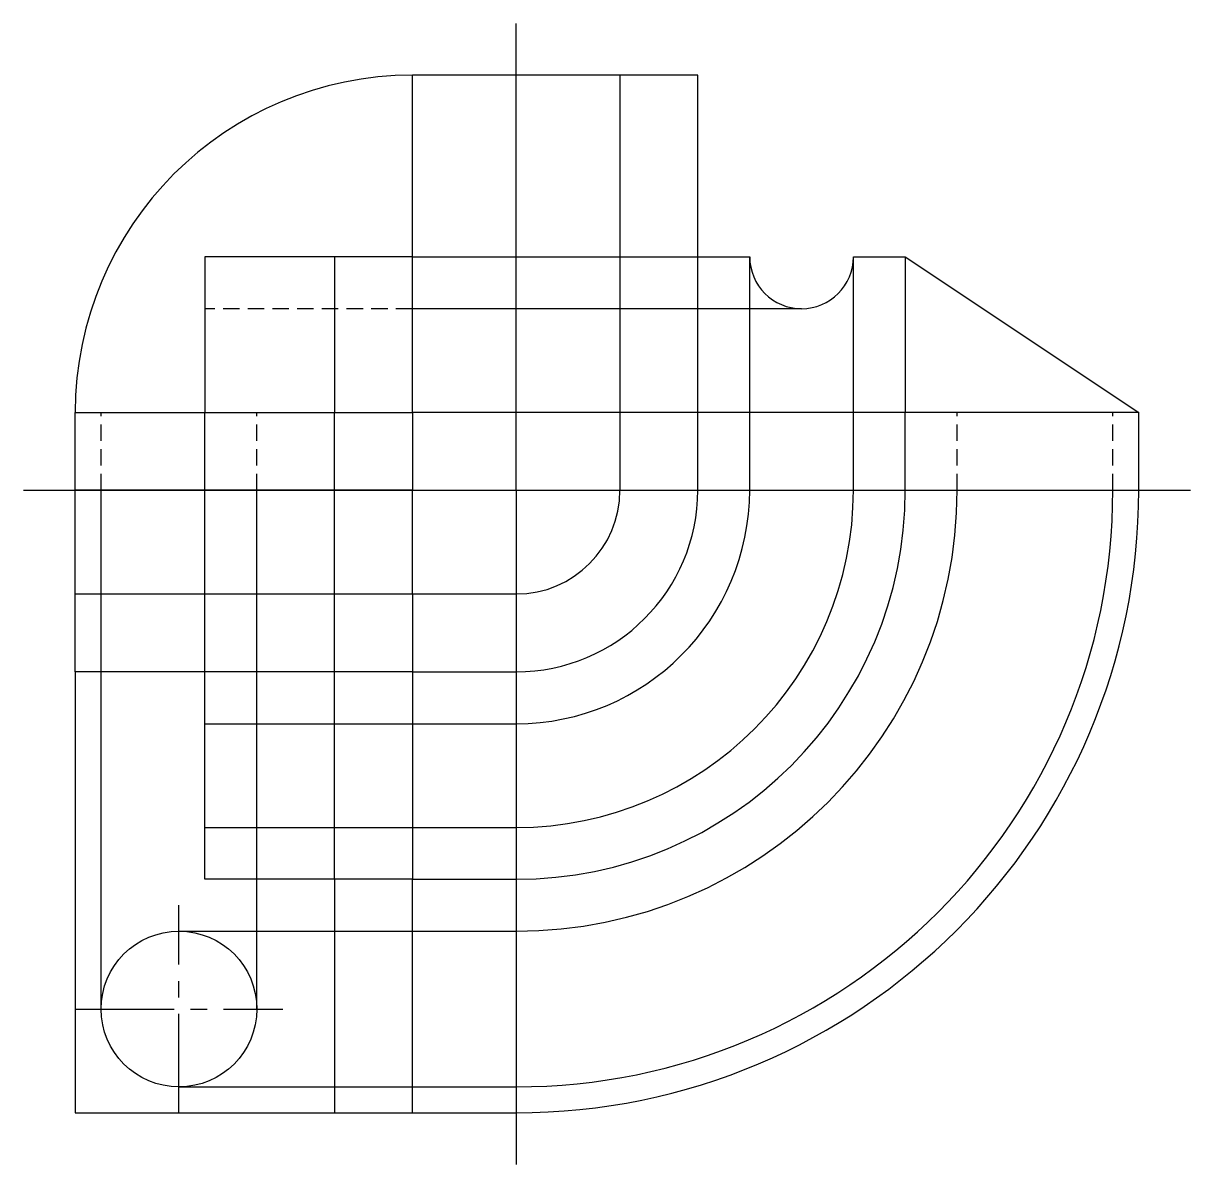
# Model space of a CAD drawing. Header units: millimetres. Extents: x 304 to 2745, y -1395 to 233.
# Drawn here: x 2511.5 to 2736.5, y -619.1 to -399.1 of the extents above; entities that cross this region are included whole.
import ezdxf

# ---------------------------------------------------------------- set-up
doc = ezdxf.new("R2010")
doc.units = ezdxf.units.MM
doc.linetypes.add('CENTER2', pattern=[28.575, 19.05, -3.175, 3.175, -3.175])
doc.linetypes.add('HIDDEN2', pattern=[4.7625, 3.175, -1.5875])
doc.layers.get('0').update_dxf_attribs({"color": 20})
for name, color, linetype in [('center', 160, 'CENTER2'), ('construction', 8, 'Continuous'), ('hidden', 82, 'HIDDEN2')]:
    doc.layers.add(name, color=color, linetype=linetype)
doc.layers.add('object', color=250, linetype='Continuous', lineweight=30)

msp = doc.modelspace()

# ---------------------------------------------------------------- linework, layer by layer
for p, q in [((2606.489, -489.126), (2606.489, -399.126)), ((2511.489, -489.126), (2606.489, -489.126)), ((2606.489, -489.126), (2606.489, -619.126)), ((2606.489, -489.126), (2736.489, -489.126))]:
    msp.add_line(p, q)
at = {"layer": 'center'}
for p, q in [((2541.489, -609.126), (2541.489, -569.126)), ((2521.489, -589.126), (2561.489, -589.126))]:
    msp.add_line(p, q, dxfattribs=at)
at = {"layer": 'construction'}
for p, q in [((2626.489, -409.126), (2586.489, -409.126)), ((2586.489, -444.126), (2641.489, -444.126)), ((2651.489, -489.126), (2651.489, -444.126)), ((2671.489, -489.126), (2671.489, -444.126)), ((2661.489, -454.126), (2586.489, -454.126)), ((2546.489, -524.126), (2546.489, -474.126)), ((2571.489, -564.126), (2571.489, -474.126)), ((2641.489, -474.126), (2586.489, -474.126)), ((2641.489, -489.126), (2641.489, -474.126)), ((2681.489, -489.126), (2681.489, -474.126)), ((2521.489, -509.126), (2521.489, -489.126)), ((2526.489, -589.126), (2526.489, -489.126)), ((2556.489, -589.126), (2556.489, -489.126)), ((2586.489, -509.126), (2586.489, -489.126)), ((2586.489, -509.126), (2606.489, -509.126)), ((2586.489, -524.126), (2606.489, -524.126)), ((2586.489, -534.126), (2606.489, -534.126)), ((2586.489, -554.126), (2606.489, -554.126)), ((2586.489, -564.126), (2606.489, -564.126)), ((2541.489, -574.126), (2606.489, -574.126)), ((2541.489, -604.126), (2606.489, -604.126)), ((2586.489, -609.126), (2606.489, -609.126))]:
    msp.add_line(p, q, dxfattribs=at)
for radius in [20, 35, 45, 65, 75, 85, 115, 120]:
    msp.add_arc((2606.489, -489.126), radius, 270, 0, dxfattribs=at)
at = {"layer": 'hidden'}
for p, q in [((2586.489, -454.126), (2546.489, -454.126)), ((2526.489, -489.126), (2526.489, -474.126)), ((2556.489, -489.126), (2556.489, -474.126)), ((2691.489, -489.126), (2691.489, -474.126)), ((2721.489, -489.126), (2721.489, -474.126))]:
    msp.add_line(p, q, dxfattribs=at)
at = {"layer": 'object'}
for p, q in [((2586.489, -444.126), (2586.489, -409.126)), ((2641.489, -409.126), (2626.489, -409.126)), ((2626.489, -409.126), (2626.489, -489.126)), ((2641.489, -474.126), (2641.489, -409.126)), ((2571.489, -444.126), (2546.489, -444.126)), ((2546.489, -444.126), (2546.489, -474.126)), ((2586.489, -444.126), (2571.489, -444.126)), ((2571.489, -444.126), (2571.489, -474.126)), ((2586.489, -474.126), (2586.489, -444.126)), ((2641.489, -444.126), (2651.489, -444.126)), ((2671.489, -444.126), (2681.489, -444.126)), ((2681.489, -444.126), (2681.489, -474.126)), ((2681.489, -444.126), (2726.489, -474.126)), ((2521.489, -489.126), (2521.489, -474.126)), ((2521.489, -474.126), (2586.489, -474.126)), ((2586.489, -474.126), (2586.489, -489.126)), ((2726.489, -474.126), (2641.489, -474.126)), ((2726.489, -489.126), (2726.489, -474.126)), ((2586.489, -489.126), (2521.489, -489.126)), ((2626.489, -489.126), (2726.489, -489.126)), ((2521.489, -524.126), (2521.489, -509.126)), ((2521.489, -509.126), (2586.489, -509.126)), ((2586.489, -509.126), (2586.489, -524.126)), ((2586.489, -524.126), (2521.489, -524.126)), ((2521.489, -524.126), (2521.489, -609.126)), ((2546.489, -534.126), (2546.489, -524.126)), ((2586.489, -524.126), (2586.489, -534.126)), ((2546.489, -554.126), (2546.489, -534.126)), ((2546.489, -534.126), (2586.489, -534.126)), ((2586.489, -534.126), (2586.489, -554.126)), ((2546.489, -564.126), (2546.489, -554.126)), ((2546.489, -554.126), (2586.489, -554.126)), ((2586.489, -554.126), (2586.489, -564.126)), ((2586.489, -564.126), (2546.489, -564.126)), ((2571.489, -564.126), (2571.489, -609.126)), ((2586.489, -609.126), (2586.489, -564.126)), ((2521.489, -609.126), (2586.489, -609.126))]:
    msp.add_line(p, q, dxfattribs=at)
msp.add_circle((2541.489, -589.126), 15, dxfattribs=at)
for centre, radius, start, end in [((2586.489, -474.126), 65, 90, 180), ((2661.489, -444.126), 10, 180, 0)]:
    msp.add_arc(centre, radius, start, end, dxfattribs=at)

doc.saveas('drawing.dxf')
